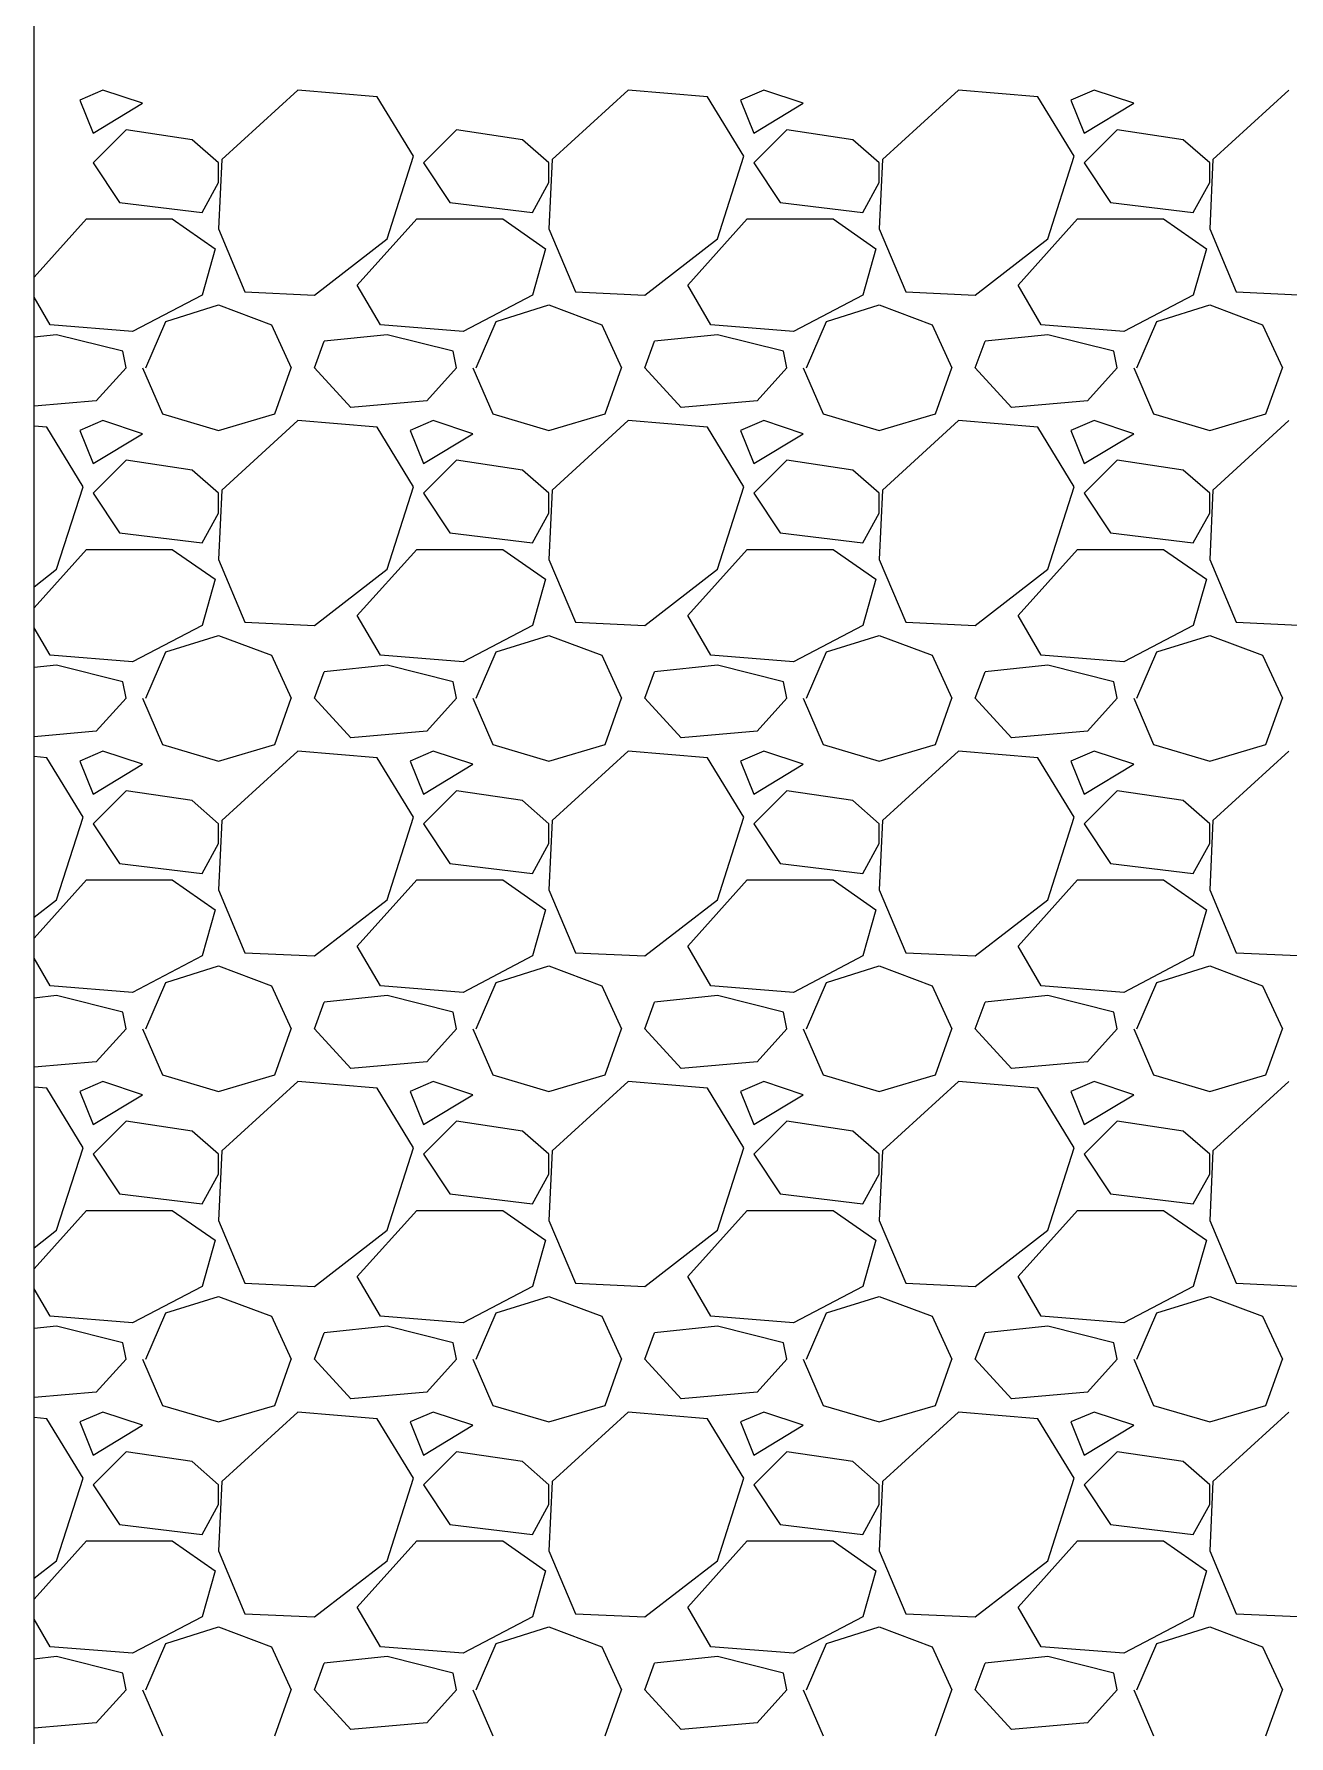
# Model space of a CAD drawing. Header units: millimetres. Extents: x 19901 to 59163, y 13732 to 30178.
# Drawn here: x 37975.8 to 38024.1, y 27204.2 to 27269.6 of the extents above; entities that cross this region are included whole.
import ezdxf

# ---------------------------------------------------------------- set-up
doc = ezdxf.new("R2010")
doc.units = ezdxf.units.MM
doc.layers.add('A-FURN', color=8, linetype='Continuous', lineweight=13)
doc.layers.add('Wall', color=255, linetype='Continuous', lineweight=20)

msp = doc.modelspace()

# ---------------------------------------------------------------- linework, layer by layer
at = {"layer": 'A-FURN', "linetype": 'Continuous'}
for p, q in [((37978.466, 27267.428), (37977.577, 27267.047)), ((37977.577, 27267.047), (37978.085, 27265.777)), ((37979.99, 27266.92), (37978.466, 27267.428)), ((37985.959, 27267.428), (37983.038, 27264.761)), ((37989.007, 27267.174), (37985.959, 27267.428)), ((37990.404, 27264.888), (37989.007, 27267.174)), ((37998.659, 27267.428), (37995.738, 27264.761)), ((38001.707, 27267.174), (37998.659, 27267.428)), ((38003.104, 27264.888), (38001.707, 27267.174)), ((38003.866, 27267.428), (38002.977, 27267.047)), ((38002.977, 27267.047), (38003.485, 27265.777)), ((38005.39, 27266.92), (38003.866, 27267.428)), ((38011.359, 27267.428), (38008.438, 27264.761)), ((38014.407, 27267.174), (38011.359, 27267.428)), ((38015.804, 27264.888), (38014.407, 27267.174)), ((38016.566, 27267.428), (38015.677, 27267.047)), ((38015.677, 27267.047), (38016.185, 27265.777)), ((38018.09, 27266.92), (38016.566, 27267.428)), ((38024.059, 27267.428), (38021.138, 27264.761)), ((37978.085, 27265.777), (37979.99, 27266.92)), ((38003.485, 27265.777), (38005.39, 27266.92)), ((38016.185, 27265.777), (38018.09, 27266.92)), ((37979.355, 27265.904), (37978.085, 27264.634)), ((37981.895, 27265.523), (37979.355, 27265.904)), ((37992.055, 27265.904), (37990.785, 27264.634)), ((37994.595, 27265.523), (37992.055, 27265.904)), ((38004.755, 27265.904), (38003.485, 27264.634)), ((38007.295, 27265.523), (38004.755, 27265.904)), ((38017.455, 27265.904), (38016.185, 27264.634)), ((38019.995, 27265.523), (38017.455, 27265.904)), ((37982.911, 27264.634), (37981.895, 27265.523)), ((37995.611, 27264.634), (37994.595, 27265.523)), ((38008.311, 27264.634), (38007.295, 27265.523)), ((38021.011, 27264.634), (38019.995, 27265.523)), ((37978.085, 27264.634), (37979.101, 27263.11)), ((37983.038, 27264.761), (37982.911, 27262.094)), ((37982.911, 27263.872), (37982.911, 27264.634)), ((37989.388, 27261.713), (37990.404, 27264.888)), ((37990.785, 27264.634), (37991.801, 27263.11)), ((37995.738, 27264.761), (37995.611, 27262.094)), ((37995.611, 27263.872), (37995.611, 27264.634)), ((38002.088, 27261.713), (38003.104, 27264.888)), ((38003.485, 27264.634), (38004.501, 27263.11)), ((38008.438, 27264.761), (38008.311, 27262.094)), ((38008.311, 27263.872), (38008.311, 27264.634)), ((38014.788, 27261.713), (38015.804, 27264.888)), ((38016.185, 27264.634), (38017.201, 27263.11)), ((38021.138, 27264.761), (38021.011, 27262.094)), ((38021.011, 27263.872), (38021.011, 27264.634)), ((37982.276, 27262.729), (37982.911, 27263.872)), ((37994.976, 27262.729), (37995.611, 27263.872)), ((38007.676, 27262.729), (38008.311, 27263.872)), ((38020.376, 27262.729), (38021.011, 27263.872)), ((37979.101, 27263.11), (37982.276, 27262.729)), ((37991.801, 27263.11), (37994.976, 27262.729)), ((38004.501, 27263.11), (38007.676, 27262.729)), ((38017.201, 27263.11), (38020.376, 27262.729)), ((37975.818, 27260.238), (37977.831, 27262.475)), ((37977.831, 27262.475), (37981.133, 27262.475)), ((37981.133, 27262.475), (37982.784, 27261.332)), ((37988.245, 27259.935), (37990.531, 27262.475)), ((37990.531, 27262.475), (37993.833, 27262.475)), ((37993.833, 27262.475), (37995.484, 27261.332)), ((38000.945, 27259.935), (38003.231, 27262.475)), ((38003.231, 27262.475), (38006.533, 27262.475)), ((38006.533, 27262.475), (38008.184, 27261.332)), ((38013.645, 27259.935), (38015.931, 27262.475)), ((38015.931, 27262.475), (38019.233, 27262.475)), ((38019.233, 27262.475), (38020.884, 27261.332)), ((37982.911, 27262.094), (37983.927, 27259.681)), ((37995.611, 27262.094), (37996.627, 27259.681)), ((38008.311, 27262.094), (38009.327, 27259.681)), ((38021.011, 27262.094), (38022.027, 27259.681)), ((37982.784, 27261.332), (37982.276, 27259.554)), ((37986.594, 27259.554), (37989.388, 27261.713)), ((37995.484, 27261.332), (37994.976, 27259.554)), ((37999.294, 27259.554), (38002.088, 27261.713)), ((38008.184, 27261.332), (38007.676, 27259.554)), ((38011.994, 27259.554), (38014.788, 27261.713)), ((38020.884, 27261.332), (38020.376, 27259.554)), ((37989.134, 27258.411), (37988.245, 27259.935)), ((38001.834, 27258.411), (38000.945, 27259.935)), ((38014.534, 27258.411), (38013.645, 27259.935)), ((37976.434, 27258.411), (37975.818, 27259.467)), ((37982.276, 27259.554), (37979.609, 27258.157)), ((37980.879, 27258.538), (37982.911, 27259.173)), ((37982.911, 27259.173), (37984.943, 27258.411)), ((37983.927, 27259.681), (37986.594, 27259.554)), ((37994.976, 27259.554), (37992.309, 27258.157)), ((37993.579, 27258.538), (37995.611, 27259.173)), ((37995.611, 27259.173), (37997.643, 27258.411)), ((37996.627, 27259.681), (37999.294, 27259.554)), ((38007.676, 27259.554), (38005.009, 27258.157)), ((38006.279, 27258.538), (38008.311, 27259.173)), ((38008.311, 27259.173), (38010.343, 27258.411)), ((38009.327, 27259.681), (38011.994, 27259.554)), ((38020.376, 27259.554), (38017.709, 27258.157)), ((38018.979, 27258.538), (38021.011, 27259.173)), ((38021.011, 27259.173), (38023.043, 27258.411)), ((38022.027, 27259.681), (38024.694, 27259.554)), ((37980.117, 27256.76), (37980.879, 27258.538)), ((37992.817, 27256.76), (37993.579, 27258.538)), ((38005.517, 27256.76), (38006.279, 27258.538)), ((38018.217, 27256.76), (38018.979, 27258.538)), ((37976.688, 27258.03), (37975.818, 27257.938)), ((37979.609, 27258.157), (37976.434, 27258.411)), ((37979.228, 27257.395), (37976.688, 27258.03)), ((37984.943, 27258.411), (37985.705, 27256.76)), ((37989.388, 27258.03), (37986.975, 27257.776)), ((37992.309, 27258.157), (37989.134, 27258.411)), ((37991.928, 27257.395), (37989.388, 27258.03)), ((37997.643, 27258.411), (37998.405, 27256.76)), ((38002.088, 27258.03), (37999.675, 27257.776)), ((38005.009, 27258.157), (38001.834, 27258.411)), ((38004.628, 27257.395), (38002.088, 27258.03)), ((38010.343, 27258.411), (38011.105, 27256.76)), ((38014.788, 27258.03), (38012.375, 27257.776)), ((38017.709, 27258.157), (38014.534, 27258.411)), ((38017.328, 27257.395), (38014.788, 27258.03)), ((38023.043, 27258.411), (38023.805, 27256.76)), ((37979.355, 27256.76), (37979.228, 27257.395)), ((37986.594, 27256.76), (37986.975, 27257.776)), ((37992.055, 27256.76), (37991.928, 27257.395)), ((37999.294, 27256.76), (37999.675, 27257.776)), ((38004.755, 27256.76), (38004.628, 27257.395)), ((38011.994, 27256.76), (38012.375, 27257.776)), ((38017.455, 27256.76), (38017.328, 27257.395)), ((37979.355, 27256.76), (37978.212, 27255.49)), ((37979.99, 27256.76), (37980.752, 27254.982)), ((37985.07, 27254.982), (37985.705, 27256.76)), ((37987.991, 27255.236), (37986.594, 27256.76)), ((37992.055, 27256.76), (37990.912, 27255.49)), ((37992.69, 27256.76), (37993.452, 27254.982)), ((37997.77, 27254.982), (37998.405, 27256.76)), ((38000.691, 27255.236), (37999.294, 27256.76)), ((38004.755, 27256.76), (38003.612, 27255.49)), ((38005.39, 27256.76), (38006.152, 27254.982)), ((38010.47, 27254.982), (38011.105, 27256.76)), ((38013.391, 27255.236), (38011.994, 27256.76)), ((38017.455, 27256.76), (38016.312, 27255.49)), ((38018.09, 27256.76), (38018.852, 27254.982)), ((38023.17, 27254.982), (38023.805, 27256.76)), ((37978.212, 27255.49), (37975.818, 27255.282)), ((37990.912, 27255.49), (37987.991, 27255.236)), ((38003.612, 27255.49), (38000.691, 27255.236)), ((38016.312, 27255.49), (38013.391, 27255.236)), ((37978.466, 27254.728), (37977.577, 27254.347)), ((37979.99, 27254.22), (37978.466, 27254.728)), ((37980.752, 27254.982), (37982.911, 27254.347)), ((37982.911, 27254.347), (37985.07, 27254.982)), ((37985.959, 27254.728), (37983.038, 27252.061)), ((37989.007, 27254.474), (37985.959, 27254.728)), ((37991.166, 27254.728), (37990.277, 27254.347)), ((37992.69, 27254.22), (37991.166, 27254.728)), ((37993.452, 27254.982), (37995.611, 27254.347)), ((37995.611, 27254.347), (37997.77, 27254.982)), ((37998.659, 27254.728), (37995.738, 27252.061)), ((38001.707, 27254.474), (37998.659, 27254.728)), ((38003.866, 27254.728), (38002.977, 27254.347)), ((38005.39, 27254.22), (38003.866, 27254.728)), ((38006.152, 27254.982), (38008.311, 27254.347)), ((38008.311, 27254.347), (38010.47, 27254.982)), ((38011.359, 27254.728), (38008.438, 27252.061)), ((38014.407, 27254.474), (38011.359, 27254.728)), ((38016.566, 27254.728), (38015.677, 27254.347)), ((38018.09, 27254.22), (38016.566, 27254.728)), ((38018.852, 27254.982), (38021.011, 27254.347)), ((38021.011, 27254.347), (38023.17, 27254.982)), ((38024.059, 27254.728), (38021.138, 27252.061)), ((37976.307, 27254.474), (37975.818, 27254.514)), ((37977.704, 27252.188), (37976.307, 27254.474)), ((37977.577, 27254.347), (37978.085, 27253.077)), ((37978.085, 27253.077), (37979.99, 27254.22)), ((37990.404, 27252.188), (37989.007, 27254.474)), ((37990.277, 27254.347), (37990.785, 27253.077)), ((37990.785, 27253.077), (37992.69, 27254.22)), ((38003.104, 27252.188), (38001.707, 27254.474)), ((38002.977, 27254.347), (38003.485, 27253.077)), ((38003.485, 27253.077), (38005.39, 27254.22)), ((38015.804, 27252.188), (38014.407, 27254.474)), ((38015.677, 27254.347), (38016.185, 27253.077)), ((38016.185, 27253.077), (38018.09, 27254.22)), ((37979.355, 27253.204), (37978.085, 27251.934)), ((37981.895, 27252.823), (37979.355, 27253.204)), ((37982.911, 27251.934), (37981.895, 27252.823)), ((37992.055, 27253.204), (37990.785, 27251.934)), ((37994.595, 27252.823), (37992.055, 27253.204)), ((37995.611, 27251.934), (37994.595, 27252.823)), ((38004.755, 27253.204), (38003.485, 27251.934)), ((38007.295, 27252.823), (38004.755, 27253.204)), ((38008.311, 27251.934), (38007.295, 27252.823)), ((38017.455, 27253.204), (38016.185, 27251.934)), ((38019.995, 27252.823), (38017.455, 27253.204)), ((38021.011, 27251.934), (38019.995, 27252.823)), ((37976.688, 27249.013), (37977.704, 27252.188)), ((37978.085, 27251.934), (37979.101, 27250.41)), ((37983.038, 27252.061), (37982.911, 27249.394)), ((37982.911, 27251.172), (37982.911, 27251.934)), ((37989.388, 27249.013), (37990.404, 27252.188)), ((37990.785, 27251.934), (37991.801, 27250.41)), ((37995.738, 27252.061), (37995.611, 27249.394)), ((37995.611, 27251.172), (37995.611, 27251.934)), ((38002.088, 27249.013), (38003.104, 27252.188)), ((38003.485, 27251.934), (38004.501, 27250.41)), ((38008.438, 27252.061), (38008.311, 27249.394)), ((38008.311, 27251.172), (38008.311, 27251.934)), ((38014.788, 27249.013), (38015.804, 27252.188)), ((38016.185, 27251.934), (38017.201, 27250.41)), ((38021.138, 27252.061), (38021.011, 27249.394)), ((38021.011, 27251.172), (38021.011, 27251.934)), ((37982.276, 27250.029), (37982.911, 27251.172)), ((37994.976, 27250.029), (37995.611, 27251.172)), ((38007.676, 27250.029), (38008.311, 27251.172)), ((38020.376, 27250.029), (38021.011, 27251.172)), ((37979.101, 27250.41), (37982.276, 27250.029)), ((37991.801, 27250.41), (37994.976, 27250.029)), ((38004.501, 27250.41), (38007.676, 27250.029)), ((38017.201, 27250.41), (38020.376, 27250.029)), ((37975.818, 27247.538), (37977.831, 27249.775)), ((37977.831, 27249.775), (37981.133, 27249.775)), ((37981.133, 27249.775), (37982.784, 27248.632)), ((37982.911, 27249.394), (37983.927, 27246.981)), ((37988.245, 27247.235), (37990.531, 27249.775)), ((37990.531, 27249.775), (37993.833, 27249.775)), ((37993.833, 27249.775), (37995.484, 27248.632)), ((37995.611, 27249.394), (37996.627, 27246.981)), ((38000.945, 27247.235), (38003.231, 27249.775)), ((38003.231, 27249.775), (38006.533, 27249.775)), ((38006.533, 27249.775), (38008.184, 27248.632)), ((38008.311, 27249.394), (38009.327, 27246.981)), ((38013.645, 27247.235), (38015.931, 27249.775)), ((38015.931, 27249.775), (38019.233, 27249.775)), ((38019.233, 27249.775), (38020.884, 27248.632)), ((38021.011, 27249.394), (38022.027, 27246.981)), ((37975.818, 27248.34), (37976.688, 27249.013)), ((37986.594, 27246.854), (37989.388, 27249.013)), ((37999.294, 27246.854), (38002.088, 27249.013)), ((38011.994, 27246.854), (38014.788, 27249.013)), ((37982.784, 27248.632), (37982.276, 27246.854)), ((37995.484, 27248.632), (37994.976, 27246.854)), ((38008.184, 27248.632), (38007.676, 27246.854)), ((38020.884, 27248.632), (38020.376, 27246.854)), ((37976.434, 27245.711), (37975.818, 27246.767)), ((37982.276, 27246.854), (37979.609, 27245.457)), ((37983.927, 27246.981), (37986.594, 27246.854)), ((37989.134, 27245.711), (37988.245, 27247.235)), ((37994.976, 27246.854), (37992.309, 27245.457)), ((37996.627, 27246.981), (37999.294, 27246.854)), ((38001.834, 27245.711), (38000.945, 27247.235)), ((38007.676, 27246.854), (38005.009, 27245.457)), ((38009.327, 27246.981), (38011.994, 27246.854)), ((38014.534, 27245.711), (38013.645, 27247.235)), ((38020.376, 27246.854), (38017.709, 27245.457)), ((38022.027, 27246.981), (38024.694, 27246.854)), ((37980.879, 27245.838), (37982.911, 27246.473)), ((37982.911, 27246.473), (37984.943, 27245.711)), ((37993.579, 27245.838), (37995.611, 27246.473)), ((37995.611, 27246.473), (37997.643, 27245.711)), ((38006.279, 27245.838), (38008.311, 27246.473)), ((38008.311, 27246.473), (38010.343, 27245.711)), ((38018.979, 27245.838), (38021.011, 27246.473)), ((38021.011, 27246.473), (38023.043, 27245.711)), ((37979.609, 27245.457), (37976.434, 27245.711)), ((37980.117, 27244.06), (37980.879, 27245.838)), ((37984.943, 27245.711), (37985.705, 27244.06)), ((37992.309, 27245.457), (37989.134, 27245.711)), ((37992.817, 27244.06), (37993.579, 27245.838)), ((37997.643, 27245.711), (37998.405, 27244.06)), ((38005.009, 27245.457), (38001.834, 27245.711)), ((38005.517, 27244.06), (38006.279, 27245.838)), ((38010.343, 27245.711), (38011.105, 27244.06)), ((38017.709, 27245.457), (38014.534, 27245.711)), ((38018.217, 27244.06), (38018.979, 27245.838)), ((38023.043, 27245.711), (38023.805, 27244.06)), ((37976.688, 27245.33), (37975.818, 27245.238)), ((37979.228, 27244.695), (37976.688, 27245.33)), ((37986.594, 27244.06), (37986.975, 27245.076)), ((37989.388, 27245.33), (37986.975, 27245.076)), ((37991.928, 27244.695), (37989.388, 27245.33)), ((37999.294, 27244.06), (37999.675, 27245.076)), ((38002.088, 27245.33), (37999.675, 27245.076)), ((38004.628, 27244.695), (38002.088, 27245.33)), ((38011.994, 27244.06), (38012.375, 27245.076)), ((38014.788, 27245.33), (38012.375, 27245.076)), ((38017.328, 27244.695), (38014.788, 27245.33)), ((37979.355, 27244.06), (37979.228, 27244.695)), ((37992.055, 27244.06), (37991.928, 27244.695)), ((38004.755, 27244.06), (38004.628, 27244.695)), ((38017.455, 27244.06), (38017.328, 27244.695)), ((37979.355, 27244.06), (37978.212, 27242.79)), ((37979.99, 27244.06), (37980.752, 27242.282)), ((37985.07, 27242.282), (37985.705, 27244.06)), ((37987.991, 27242.536), (37986.594, 27244.06)), ((37992.055, 27244.06), (37990.912, 27242.79)), ((37992.69, 27244.06), (37993.452, 27242.282)), ((37997.77, 27242.282), (37998.405, 27244.06)), ((38000.691, 27242.536), (37999.294, 27244.06)), ((38004.755, 27244.06), (38003.612, 27242.79)), ((38005.39, 27244.06), (38006.152, 27242.282)), ((38010.47, 27242.282), (38011.105, 27244.06)), ((38013.391, 27242.536), (38011.994, 27244.06)), ((38017.455, 27244.06), (38016.312, 27242.79)), ((38018.09, 27244.06), (38018.852, 27242.282)), ((38023.17, 27242.282), (38023.805, 27244.06)), ((37978.212, 27242.79), (37975.818, 27242.582)), ((37990.912, 27242.79), (37987.991, 27242.536)), ((38003.612, 27242.79), (38000.691, 27242.536)), ((38016.312, 27242.79), (38013.391, 27242.536)), ((37980.752, 27242.282), (37982.911, 27241.647)), ((37982.911, 27241.647), (37985.07, 27242.282)), ((37993.452, 27242.282), (37995.611, 27241.647)), ((37995.611, 27241.647), (37997.77, 27242.282)), ((38006.152, 27242.282), (38008.311, 27241.647)), ((38008.311, 27241.647), (38010.47, 27242.282)), ((38018.852, 27242.282), (38021.011, 27241.647)), ((38021.011, 27241.647), (38023.17, 27242.282)), ((37976.307, 27241.774), (37975.818, 27241.814)), ((37977.704, 27239.488), (37976.307, 27241.774)), ((37978.466, 27242.028), (37977.577, 27241.647)), ((37977.577, 27241.647), (37978.085, 27240.377)), ((37978.085, 27240.377), (37979.99, 27241.52)), ((37979.99, 27241.52), (37978.466, 27242.028)), ((37985.959, 27242.028), (37983.038, 27239.361)), ((37989.007, 27241.774), (37985.959, 27242.028)), ((37990.404, 27239.488), (37989.007, 27241.774)), ((37991.166, 27242.028), (37990.277, 27241.647)), ((37990.277, 27241.647), (37990.785, 27240.377)), ((37990.785, 27240.377), (37992.69, 27241.52)), ((37992.69, 27241.52), (37991.166, 27242.028)), ((37998.659, 27242.028), (37995.738, 27239.361)), ((38001.707, 27241.774), (37998.659, 27242.028)), ((38003.104, 27239.488), (38001.707, 27241.774)), ((38003.866, 27242.028), (38002.977, 27241.647)), ((38002.977, 27241.647), (38003.485, 27240.377)), ((38003.485, 27240.377), (38005.39, 27241.52)), ((38005.39, 27241.52), (38003.866, 27242.028)), ((38011.359, 27242.028), (38008.438, 27239.361)), ((38014.407, 27241.774), (38011.359, 27242.028)), ((38015.804, 27239.488), (38014.407, 27241.774)), ((38016.566, 27242.028), (38015.677, 27241.647)), ((38015.677, 27241.647), (38016.185, 27240.377)), ((38016.185, 27240.377), (38018.09, 27241.52)), ((38018.09, 27241.52), (38016.566, 27242.028)), ((38024.059, 27242.028), (38021.138, 27239.361)), ((37979.355, 27240.504), (37978.085, 27239.234)), ((37981.895, 27240.123), (37979.355, 27240.504)), ((37992.055, 27240.504), (37990.785, 27239.234)), ((37994.595, 27240.123), (37992.055, 27240.504)), ((38004.755, 27240.504), (38003.485, 27239.234)), ((38007.295, 27240.123), (38004.755, 27240.504)), ((38017.455, 27240.504), (38016.185, 27239.234)), ((38019.995, 27240.123), (38017.455, 27240.504)), ((37982.911, 27239.234), (37981.895, 27240.123)), ((37995.611, 27239.234), (37994.595, 27240.123)), ((38008.311, 27239.234), (38007.295, 27240.123)), ((38021.011, 27239.234), (38019.995, 27240.123)), ((37976.688, 27236.313), (37977.704, 27239.488)), ((37978.085, 27239.234), (37979.101, 27237.71)), ((37983.038, 27239.361), (37982.911, 27236.694)), ((37982.911, 27238.472), (37982.911, 27239.234)), ((37989.388, 27236.313), (37990.404, 27239.488)), ((37990.785, 27239.234), (37991.801, 27237.71)), ((37995.738, 27239.361), (37995.611, 27236.694)), ((37995.611, 27238.472), (37995.611, 27239.234)), ((38002.088, 27236.313), (38003.104, 27239.488)), ((38003.485, 27239.234), (38004.501, 27237.71)), ((38008.438, 27239.361), (38008.311, 27236.694)), ((38008.311, 27238.472), (38008.311, 27239.234)), ((38014.788, 27236.313), (38015.804, 27239.488)), ((38016.185, 27239.234), (38017.201, 27237.71)), ((38021.138, 27239.361), (38021.011, 27236.694)), ((38021.011, 27238.472), (38021.011, 27239.234)), ((37982.276, 27237.329), (37982.911, 27238.472)), ((37994.976, 27237.329), (37995.611, 27238.472)), ((38007.676, 27237.329), (38008.311, 27238.472)), ((38020.376, 27237.329), (38021.011, 27238.472)), ((37979.101, 27237.71), (37982.276, 27237.329)), ((37991.801, 27237.71), (37994.976, 27237.329)), ((38004.501, 27237.71), (38007.676, 27237.329)), ((38017.201, 27237.71), (38020.376, 27237.329)), ((37975.818, 27234.838), (37977.831, 27237.075)), ((37977.831, 27237.075), (37981.133, 27237.075)), ((37981.133, 27237.075), (37982.784, 27235.932)), ((37988.245, 27234.535), (37990.531, 27237.075)), ((37990.531, 27237.075), (37993.833, 27237.075)), ((37993.833, 27237.075), (37995.484, 27235.932)), ((38000.945, 27234.535), (38003.231, 27237.075)), ((38003.231, 27237.075), (38006.533, 27237.075)), ((38006.533, 27237.075), (38008.184, 27235.932)), ((38013.645, 27234.535), (38015.931, 27237.075)), ((38015.931, 27237.075), (38019.233, 27237.075)), ((38019.233, 27237.075), (38020.884, 27235.932)), ((37975.818, 27235.64), (37976.688, 27236.313)), ((37982.911, 27236.694), (37983.927, 27234.281)), ((37986.594, 27234.154), (37989.388, 27236.313)), ((37995.611, 27236.694), (37996.627, 27234.281)), ((37999.294, 27234.154), (38002.088, 27236.313)), ((38008.311, 27236.694), (38009.327, 27234.281)), ((38011.994, 27234.154), (38014.788, 27236.313)), ((38021.011, 27236.694), (38022.027, 27234.281)), ((37982.784, 27235.932), (37982.276, 27234.154)), ((37995.484, 27235.932), (37994.976, 27234.154)), ((38008.184, 27235.932), (38007.676, 27234.154)), ((38020.884, 27235.932), (38020.376, 27234.154)), ((37983.927, 27234.281), (37986.594, 27234.154)), ((37989.134, 27233.011), (37988.245, 27234.535)), ((37996.627, 27234.281), (37999.294, 27234.154)), ((38001.834, 27233.011), (38000.945, 27234.535)), ((38009.327, 27234.281), (38011.994, 27234.154)), ((38014.534, 27233.011), (38013.645, 27234.535)), ((38022.027, 27234.281), (38024.694, 27234.154)), ((37976.434, 27233.011), (37975.818, 27234.067)), ((37982.276, 27234.154), (37979.609, 27232.757)), ((37980.879, 27233.138), (37982.911, 27233.773)), ((37982.911, 27233.773), (37984.943, 27233.011)), ((37994.976, 27234.154), (37992.309, 27232.757)), ((37993.579, 27233.138), (37995.611, 27233.773)), ((37995.611, 27233.773), (37997.643, 27233.011)), ((38007.676, 27234.154), (38005.009, 27232.757)), ((38006.279, 27233.138), (38008.311, 27233.773)), ((38008.311, 27233.773), (38010.343, 27233.011)), ((38020.376, 27234.154), (38017.709, 27232.757)), ((38018.979, 27233.138), (38021.011, 27233.773)), ((38021.011, 27233.773), (38023.043, 27233.011)), ((37979.609, 27232.757), (37976.434, 27233.011)), ((37980.117, 27231.36), (37980.879, 27233.138)), ((37984.943, 27233.011), (37985.705, 27231.36)), ((37992.309, 27232.757), (37989.134, 27233.011)), ((37992.817, 27231.36), (37993.579, 27233.138)), ((37997.643, 27233.011), (37998.405, 27231.36)), ((38005.009, 27232.757), (38001.834, 27233.011)), ((38005.517, 27231.36), (38006.279, 27233.138)), ((38010.343, 27233.011), (38011.105, 27231.36)), ((38017.709, 27232.757), (38014.534, 27233.011)), ((38018.217, 27231.36), (38018.979, 27233.138)), ((38023.043, 27233.011), (38023.805, 27231.36)), ((37976.688, 27232.63), (37975.818, 27232.538)), ((37979.228, 27231.995), (37976.688, 27232.63)), ((37986.594, 27231.36), (37986.975, 27232.376)), ((37989.388, 27232.63), (37986.975, 27232.376)), ((37991.928, 27231.995), (37989.388, 27232.63)), ((37999.294, 27231.36), (37999.675, 27232.376)), ((38002.088, 27232.63), (37999.675, 27232.376)), ((38004.628, 27231.995), (38002.088, 27232.63)), ((38011.994, 27231.36), (38012.375, 27232.376)), ((38014.788, 27232.63), (38012.375, 27232.376)), ((38017.328, 27231.995), (38014.788, 27232.63)), ((37979.355, 27231.36), (37979.228, 27231.995)), ((37992.055, 27231.36), (37991.928, 27231.995)), ((38004.755, 27231.36), (38004.628, 27231.995)), ((38017.455, 27231.36), (38017.328, 27231.995)), ((37979.355, 27231.36), (37978.212, 27230.09)), ((37979.99, 27231.36), (37980.752, 27229.582)), ((37985.07, 27229.582), (37985.705, 27231.36)), ((37987.991, 27229.836), (37986.594, 27231.36)), ((37992.055, 27231.36), (37990.912, 27230.09)), ((37992.69, 27231.36), (37993.452, 27229.582)), ((37997.77, 27229.582), (37998.405, 27231.36)), ((38000.691, 27229.836), (37999.294, 27231.36)), ((38004.755, 27231.36), (38003.612, 27230.09)), ((38005.39, 27231.36), (38006.152, 27229.582)), ((38010.47, 27229.582), (38011.105, 27231.36)), ((38013.391, 27229.836), (38011.994, 27231.36)), ((38017.455, 27231.36), (38016.312, 27230.09)), ((38018.09, 27231.36), (38018.852, 27229.582)), ((38023.17, 27229.582), (38023.805, 27231.36)), ((37978.212, 27230.09), (37975.818, 27229.882)), ((37990.912, 27230.09), (37987.991, 27229.836)), ((38003.612, 27230.09), (38000.691, 27229.836)), ((38016.312, 27230.09), (38013.391, 27229.836)), ((37976.307, 27229.074), (37975.818, 27229.114)), ((37977.704, 27226.788), (37976.307, 27229.074)), ((37978.466, 27229.328), (37977.577, 27228.947)), ((37979.99, 27228.82), (37978.466, 27229.328)), ((37980.752, 27229.582), (37982.911, 27228.947)), ((37982.911, 27228.947), (37985.07, 27229.582)), ((37985.959, 27229.328), (37983.038, 27226.661)), ((37989.007, 27229.074), (37985.959, 27229.328)), ((37990.404, 27226.788), (37989.007, 27229.074)), ((37991.166, 27229.328), (37990.277, 27228.947)), ((37992.69, 27228.82), (37991.166, 27229.328)), ((37993.452, 27229.582), (37995.611, 27228.947)), ((37995.611, 27228.947), (37997.77, 27229.582)), ((37998.659, 27229.328), (37995.738, 27226.661)), ((38001.707, 27229.074), (37998.659, 27229.328)), ((38003.104, 27226.788), (38001.707, 27229.074)), ((38003.866, 27229.328), (38002.977, 27228.947)), ((38005.39, 27228.82), (38003.866, 27229.328)), ((38006.152, 27229.582), (38008.311, 27228.947)), ((38008.311, 27228.947), (38010.47, 27229.582)), ((38011.359, 27229.328), (38008.438, 27226.661)), ((38014.407, 27229.074), (38011.359, 27229.328)), ((38015.804, 27226.788), (38014.407, 27229.074)), ((38016.566, 27229.328), (38015.677, 27228.947)), ((38018.09, 27228.82), (38016.566, 27229.328)), ((38018.852, 27229.582), (38021.011, 27228.947)), ((38021.011, 27228.947), (38023.17, 27229.582)), ((38024.059, 27229.328), (38021.138, 27226.661)), ((37977.577, 27228.947), (37978.085, 27227.677)), ((37978.085, 27227.677), (37979.99, 27228.82)), ((37990.277, 27228.947), (37990.785, 27227.677)), ((37990.785, 27227.677), (37992.69, 27228.82)), ((38002.977, 27228.947), (38003.485, 27227.677)), ((38003.485, 27227.677), (38005.39, 27228.82)), ((38015.677, 27228.947), (38016.185, 27227.677)), ((38016.185, 27227.677), (38018.09, 27228.82)), ((37979.355, 27227.804), (37978.085, 27226.534)), ((37981.895, 27227.423), (37979.355, 27227.804)), ((37992.055, 27227.804), (37990.785, 27226.534)), ((37994.595, 27227.423), (37992.055, 27227.804)), ((38004.755, 27227.804), (38003.485, 27226.534)), ((38007.295, 27227.423), (38004.755, 27227.804)), ((38017.455, 27227.804), (38016.185, 27226.534)), ((38019.995, 27227.423), (38017.455, 27227.804)), ((37982.911, 27226.534), (37981.895, 27227.423)), ((37995.611, 27226.534), (37994.595, 27227.423)), ((38008.311, 27226.534), (38007.295, 27227.423)), ((38021.011, 27226.534), (38019.995, 27227.423)), ((37976.688, 27223.613), (37977.704, 27226.788)), ((37978.085, 27226.534), (37979.101, 27225.01)), ((37983.038, 27226.661), (37982.911, 27223.994)), ((37982.911, 27225.772), (37982.911, 27226.534)), ((37989.388, 27223.613), (37990.404, 27226.788)), ((37990.785, 27226.534), (37991.801, 27225.01)), ((37995.738, 27226.661), (37995.611, 27223.994)), ((37995.611, 27225.772), (37995.611, 27226.534)), ((38002.088, 27223.613), (38003.104, 27226.788)), ((38003.485, 27226.534), (38004.501, 27225.01)), ((38008.438, 27226.661), (38008.311, 27223.994)), ((38008.311, 27225.772), (38008.311, 27226.534)), ((38014.788, 27223.613), (38015.804, 27226.788)), ((38016.185, 27226.534), (38017.201, 27225.01)), ((38021.138, 27226.661), (38021.011, 27223.994)), ((38021.011, 27225.772), (38021.011, 27226.534)), ((37982.276, 27224.629), (37982.911, 27225.772)), ((37994.976, 27224.629), (37995.611, 27225.772)), ((38007.676, 27224.629), (38008.311, 27225.772)), ((38020.376, 27224.629), (38021.011, 27225.772)), ((37979.101, 27225.01), (37982.276, 27224.629)), ((37991.801, 27225.01), (37994.976, 27224.629)), ((38004.501, 27225.01), (38007.676, 27224.629)), ((38017.201, 27225.01), (38020.376, 27224.629)), ((37975.818, 27222.138), (37977.831, 27224.375)), ((37977.831, 27224.375), (37981.133, 27224.375)), ((37981.133, 27224.375), (37982.784, 27223.232)), ((37982.911, 27223.994), (37983.927, 27221.581)), ((37988.245, 27221.835), (37990.531, 27224.375)), ((37990.531, 27224.375), (37993.833, 27224.375)), ((37993.833, 27224.375), (37995.484, 27223.232)), ((37995.611, 27223.994), (37996.627, 27221.581)), ((38000.945, 27221.835), (38003.231, 27224.375)), ((38003.231, 27224.375), (38006.533, 27224.375)), ((38006.533, 27224.375), (38008.184, 27223.232)), ((38008.311, 27223.994), (38009.327, 27221.581)), ((38013.645, 27221.835), (38015.931, 27224.375)), ((38015.931, 27224.375), (38019.233, 27224.375)), ((38019.233, 27224.375), (38020.884, 27223.232)), ((38021.011, 27223.994), (38022.027, 27221.581)), ((37975.818, 27222.94), (37976.688, 27223.613)), ((37982.784, 27223.232), (37982.276, 27221.454)), ((37986.594, 27221.454), (37989.388, 27223.613)), ((37995.484, 27223.232), (37994.976, 27221.454)), ((37999.294, 27221.454), (38002.088, 27223.613)), ((38008.184, 27223.232), (38007.676, 27221.454)), ((38011.994, 27221.454), (38014.788, 27223.613)), ((38020.884, 27223.232), (38020.376, 27221.454)), ((37976.434, 27220.311), (37975.818, 27221.367)), ((37982.276, 27221.454), (37979.609, 27220.057)), ((37983.927, 27221.581), (37986.594, 27221.454)), ((37989.134, 27220.311), (37988.245, 27221.835)), ((37994.976, 27221.454), (37992.309, 27220.057)), ((37996.627, 27221.581), (37999.294, 27221.454)), ((38001.834, 27220.311), (38000.945, 27221.835)), ((38007.676, 27221.454), (38005.009, 27220.057)), ((38009.327, 27221.581), (38011.994, 27221.454)), ((38014.534, 27220.311), (38013.645, 27221.835)), ((38020.376, 27221.454), (38017.709, 27220.057)), ((38022.027, 27221.581), (38024.694, 27221.454)), ((37980.879, 27220.438), (37982.911, 27221.073)), ((37982.911, 27221.073), (37984.943, 27220.311)), ((37993.579, 27220.438), (37995.611, 27221.073)), ((37995.611, 27221.073), (37997.643, 27220.311)), ((38006.279, 27220.438), (38008.311, 27221.073)), ((38008.311, 27221.073), (38010.343, 27220.311)), ((38018.979, 27220.438), (38021.011, 27221.073)), ((38021.011, 27221.073), (38023.043, 27220.311)), ((37976.688, 27219.93), (37975.818, 27219.838)), ((37979.609, 27220.057), (37976.434, 27220.311)), ((37979.228, 27219.295), (37976.688, 27219.93)), ((37980.117, 27218.66), (37980.879, 27220.438)), ((37984.943, 27220.311), (37985.705, 27218.66)), ((37989.388, 27219.93), (37986.975, 27219.676)), ((37992.309, 27220.057), (37989.134, 27220.311)), ((37991.928, 27219.295), (37989.388, 27219.93)), ((37992.817, 27218.66), (37993.579, 27220.438)), ((37997.643, 27220.311), (37998.405, 27218.66)), ((38002.088, 27219.93), (37999.675, 27219.676)), ((38005.009, 27220.057), (38001.834, 27220.311)), ((38004.628, 27219.295), (38002.088, 27219.93)), ((38005.517, 27218.66), (38006.279, 27220.438)), ((38010.343, 27220.311), (38011.105, 27218.66)), ((38014.788, 27219.93), (38012.375, 27219.676)), ((38017.709, 27220.057), (38014.534, 27220.311)), ((38017.328, 27219.295), (38014.788, 27219.93)), ((38018.217, 27218.66), (38018.979, 27220.438)), ((38023.043, 27220.311), (38023.805, 27218.66)), ((37979.355, 27218.66), (37979.228, 27219.295)), ((37986.594, 27218.66), (37986.975, 27219.676)), ((37992.055, 27218.66), (37991.928, 27219.295)), ((37999.294, 27218.66), (37999.675, 27219.676)), ((38004.755, 27218.66), (38004.628, 27219.295)), ((38011.994, 27218.66), (38012.375, 27219.676)), ((38017.455, 27218.66), (38017.328, 27219.295)), ((37979.355, 27218.66), (37978.212, 27217.39)), ((37979.99, 27218.66), (37980.752, 27216.882)), ((37985.07, 27216.882), (37985.705, 27218.66)), ((37987.991, 27217.136), (37986.594, 27218.66)), ((37992.055, 27218.66), (37990.912, 27217.39)), ((37992.69, 27218.66), (37993.452, 27216.882)), ((37997.77, 27216.882), (37998.405, 27218.66)), ((38000.691, 27217.136), (37999.294, 27218.66)), ((38004.755, 27218.66), (38003.612, 27217.39)), ((38005.39, 27218.66), (38006.152, 27216.882)), ((38010.47, 27216.882), (38011.105, 27218.66)), ((38013.391, 27217.136), (38011.994, 27218.66)), ((38017.455, 27218.66), (38016.312, 27217.39)), ((38018.09, 27218.66), (38018.852, 27216.882)), ((38023.17, 27216.882), (38023.805, 27218.66)), ((37978.212, 27217.39), (37975.818, 27217.182)), ((37990.912, 27217.39), (37987.991, 27217.136)), ((38003.612, 27217.39), (38000.691, 27217.136)), ((38016.312, 27217.39), (38013.391, 27217.136)), ((37978.466, 27216.628), (37977.577, 27216.247)), ((37979.99, 27216.12), (37978.466, 27216.628)), ((37980.752, 27216.882), (37982.911, 27216.247)), ((37982.911, 27216.247), (37985.07, 27216.882)), ((37985.959, 27216.628), (37983.038, 27213.961)), ((37989.007, 27216.374), (37985.959, 27216.628)), ((37991.166, 27216.628), (37990.277, 27216.247)), ((37992.69, 27216.12), (37991.166, 27216.628)), ((37993.452, 27216.882), (37995.611, 27216.247)), ((37995.611, 27216.247), (37997.77, 27216.882)), ((37998.659, 27216.628), (37995.738, 27213.961)), ((38001.707, 27216.374), (37998.659, 27216.628)), ((38003.866, 27216.628), (38002.977, 27216.247)), ((38005.39, 27216.12), (38003.866, 27216.628)), ((38006.152, 27216.882), (38008.311, 27216.247)), ((38008.311, 27216.247), (38010.47, 27216.882)), ((38011.359, 27216.628), (38008.438, 27213.961)), ((38014.407, 27216.374), (38011.359, 27216.628)), ((38016.566, 27216.628), (38015.677, 27216.247)), ((38018.09, 27216.12), (38016.566, 27216.628)), ((38018.852, 27216.882), (38021.011, 27216.247)), ((38021.011, 27216.247), (38023.17, 27216.882)), ((38024.059, 27216.628), (38021.138, 27213.961)), ((37976.307, 27216.374), (37975.818, 27216.414)), ((37977.704, 27214.088), (37976.307, 27216.374)), ((37977.577, 27216.247), (37978.085, 27214.977)), ((37978.085, 27214.977), (37979.99, 27216.12)), ((37990.404, 27214.088), (37989.007, 27216.374)), ((37990.277, 27216.247), (37990.785, 27214.977)), ((37990.785, 27214.977), (37992.69, 27216.12)), ((38003.104, 27214.088), (38001.707, 27216.374)), ((38002.977, 27216.247), (38003.485, 27214.977)), ((38003.485, 27214.977), (38005.39, 27216.12)), ((38015.804, 27214.088), (38014.407, 27216.374)), ((38015.677, 27216.247), (38016.185, 27214.977)), ((38016.185, 27214.977), (38018.09, 27216.12)), ((37979.355, 27215.104), (37978.085, 27213.834)), ((37981.895, 27214.723), (37979.355, 27215.104)), ((37982.911, 27213.834), (37981.895, 27214.723)), ((37992.055, 27215.104), (37990.785, 27213.834)), ((37994.595, 27214.723), (37992.055, 27215.104)), ((37995.611, 27213.834), (37994.595, 27214.723)), ((38004.755, 27215.104), (38003.485, 27213.834)), ((38007.295, 27214.723), (38004.755, 27215.104)), ((38008.311, 27213.834), (38007.295, 27214.723)), ((38017.455, 27215.104), (38016.185, 27213.834)), ((38019.995, 27214.723), (38017.455, 27215.104)), ((38021.011, 27213.834), (38019.995, 27214.723)), ((37976.688, 27210.913), (37977.704, 27214.088)), ((37989.388, 27210.913), (37990.404, 27214.088)), ((38002.088, 27210.913), (38003.104, 27214.088)), ((38014.788, 27210.913), (38015.804, 27214.088)), ((37978.085, 27213.834), (37979.101, 27212.31)), ((37983.038, 27213.961), (37982.911, 27211.294)), ((37982.911, 27213.072), (37982.911, 27213.834)), ((37990.785, 27213.834), (37991.801, 27212.31)), ((37995.738, 27213.961), (37995.611, 27211.294)), ((37995.611, 27213.072), (37995.611, 27213.834)), ((38003.485, 27213.834), (38004.501, 27212.31)), ((38008.438, 27213.961), (38008.311, 27211.294)), ((38008.311, 27213.072), (38008.311, 27213.834)), ((38016.185, 27213.834), (38017.201, 27212.31)), ((38021.138, 27213.961), (38021.011, 27211.294)), ((38021.011, 27213.072), (38021.011, 27213.834)), ((37982.276, 27211.929), (37982.911, 27213.072)), ((37994.976, 27211.929), (37995.611, 27213.072)), ((38007.676, 27211.929), (38008.311, 27213.072)), ((38020.376, 27211.929), (38021.011, 27213.072)), ((37979.101, 27212.31), (37982.276, 27211.929)), ((37991.801, 27212.31), (37994.976, 27211.929)), ((38004.501, 27212.31), (38007.676, 27211.929)), ((38017.201, 27212.31), (38020.376, 27211.929)), ((37975.818, 27209.438), (37977.831, 27211.675)), ((37977.831, 27211.675), (37981.133, 27211.675)), ((37981.133, 27211.675), (37982.784, 27210.532)), ((37988.245, 27209.135), (37990.531, 27211.675)), ((37990.531, 27211.675), (37993.833, 27211.675)), ((37993.833, 27211.675), (37995.484, 27210.532)), ((38000.945, 27209.135), (38003.231, 27211.675)), ((38003.231, 27211.675), (38006.533, 27211.675)), ((38006.533, 27211.675), (38008.184, 27210.532)), ((38013.645, 27209.135), (38015.931, 27211.675)), ((38015.931, 27211.675), (38019.233, 27211.675)), ((38019.233, 27211.675), (38020.884, 27210.532)), ((37975.818, 27210.24), (37976.688, 27210.913)), ((37982.911, 27211.294), (37983.927, 27208.881)), ((37986.594, 27208.754), (37989.388, 27210.913)), ((37995.611, 27211.294), (37996.627, 27208.881)), ((37999.294, 27208.754), (38002.088, 27210.913)), ((38008.311, 27211.294), (38009.327, 27208.881)), ((38011.994, 27208.754), (38014.788, 27210.913)), ((38021.011, 27211.294), (38022.027, 27208.881)), ((37982.784, 27210.532), (37982.276, 27208.754)), ((37995.484, 27210.532), (37994.976, 27208.754)), ((38008.184, 27210.532), (38007.676, 27208.754)), ((38020.884, 27210.532), (38020.376, 27208.754)), ((37983.927, 27208.881), (37986.594, 27208.754)), ((37989.134, 27207.611), (37988.245, 27209.135)), ((37996.627, 27208.881), (37999.294, 27208.754)), ((38001.834, 27207.611), (38000.945, 27209.135)), ((38009.327, 27208.881), (38011.994, 27208.754)), ((38014.534, 27207.611), (38013.645, 27209.135)), ((38022.027, 27208.881), (38024.694, 27208.754)), ((37976.434, 27207.611), (37975.818, 27208.667)), ((37982.276, 27208.754), (37979.609, 27207.357)), ((37980.879, 27207.738), (37982.911, 27208.373)), ((37982.911, 27208.373), (37984.943, 27207.611)), ((37994.976, 27208.754), (37992.309, 27207.357)), ((37993.579, 27207.738), (37995.611, 27208.373)), ((37995.611, 27208.373), (37997.643, 27207.611)), ((38007.676, 27208.754), (38005.009, 27207.357)), ((38006.279, 27207.738), (38008.311, 27208.373)), ((38008.311, 27208.373), (38010.343, 27207.611)), ((38020.376, 27208.754), (38017.709, 27207.357)), ((38018.979, 27207.738), (38021.011, 27208.373)), ((38021.011, 27208.373), (38023.043, 27207.611)), ((37979.609, 27207.357), (37976.434, 27207.611)), ((37980.117, 27205.96), (37980.879, 27207.738)), ((37984.943, 27207.611), (37985.705, 27205.96)), ((37992.309, 27207.357), (37989.134, 27207.611)), ((37992.817, 27205.96), (37993.579, 27207.738)), ((37997.643, 27207.611), (37998.405, 27205.96)), ((38005.009, 27207.357), (38001.834, 27207.611)), ((38005.517, 27205.96), (38006.279, 27207.738)), ((38010.343, 27207.611), (38011.105, 27205.96)), ((38017.709, 27207.357), (38014.534, 27207.611)), ((38018.217, 27205.96), (38018.979, 27207.738)), ((38023.043, 27207.611), (38023.805, 27205.96)), ((37976.688, 27207.23), (37975.818, 27207.138)), ((37979.228, 27206.595), (37976.688, 27207.23)), ((37986.594, 27205.96), (37986.975, 27206.976)), ((37989.388, 27207.23), (37986.975, 27206.976)), ((37991.928, 27206.595), (37989.388, 27207.23)), ((37999.294, 27205.96), (37999.675, 27206.976)), ((38002.088, 27207.23), (37999.675, 27206.976)), ((38004.628, 27206.595), (38002.088, 27207.23)), ((38011.994, 27205.96), (38012.375, 27206.976)), ((38014.788, 27207.23), (38012.375, 27206.976)), ((38017.328, 27206.595), (38014.788, 27207.23)), ((37979.355, 27205.96), (37979.228, 27206.595)), ((37992.055, 27205.96), (37991.928, 27206.595)), ((38004.755, 27205.96), (38004.628, 27206.595)), ((38017.455, 27205.96), (38017.328, 27206.595)), ((37979.355, 27205.96), (37978.212, 27204.69)), ((37979.99, 27205.96), (37980.752, 27204.182)), ((37985.07, 27204.182), (37985.705, 27205.96)), ((37987.991, 27204.436), (37986.594, 27205.96)), ((37992.055, 27205.96), (37990.912, 27204.69)), ((37992.69, 27205.96), (37993.452, 27204.182)), ((37997.77, 27204.182), (37998.405, 27205.96)), ((38000.691, 27204.436), (37999.294, 27205.96)), ((38004.755, 27205.96), (38003.612, 27204.69)), ((38005.39, 27205.96), (38006.152, 27204.182)), ((38010.47, 27204.182), (38011.105, 27205.96)), ((38013.391, 27204.436), (38011.994, 27205.96)), ((38017.455, 27205.96), (38016.312, 27204.69)), ((38018.09, 27205.96), (38018.852, 27204.182)), ((38023.17, 27204.182), (38023.805, 27205.96)), ((37978.212, 27204.69), (37975.818, 27204.482)), ((37990.912, 27204.69), (37987.991, 27204.436)), ((38003.612, 27204.69), (38000.691, 27204.436)), ((38016.312, 27204.69), (38013.391, 27204.436))]:
    msp.add_line(p, q, dxfattribs=at)
at = {"layer": 'Wall'}
msp.add_line((37975.818, 26856.174), (37975.818, 27356.174), dxfattribs=at)

doc.saveas('drawing.dxf')
